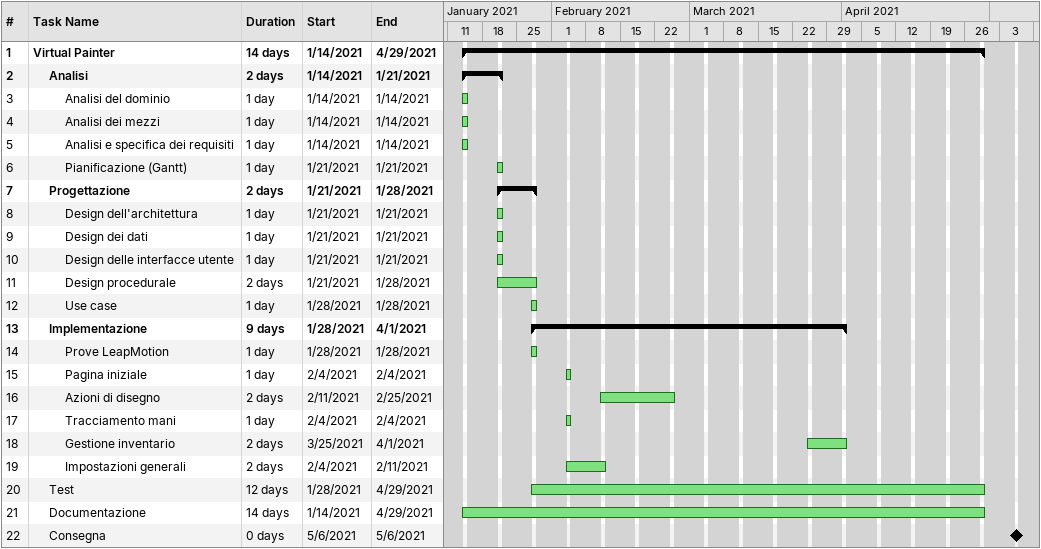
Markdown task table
| ID | Level | Task | Duration | Start | Finish |
|---|---|---|---|---|---|
| 1 | 1 | **Virtual Painter** | 14d | 2021-01-14 | 2021-04-29 |
| 2 | 2 | **Analisi** | 2d | 2021-01-14 | 2021-01-21 |
| 3 | 3 | Analisi del dominio | 1d | 2021-01-14 | 2021-01-14 |
| 4 | 3 | Analisi dei mezzi | 1d | 2021-01-14 | 2021-01-14 |
| 5 | 3 | Analisi e specifica dei requisiti | 1d | 2021-01-14 | 2021-01-14 |
| 6 | 3 | Pianificazione (Gantt) | 1d | 2021-01-21 | 2021-01-21 |
| 7 | 2 | **Progettazione** | 2d | 2021-01-21 | 2021-01-28 |
| 8 | 3 | Design dell'architettura | 1d | 2021-01-21 | 2021-01-21 |
| 9 | 3 | Design dei dati | 1d | 2021-01-21 | 2021-01-21 |
| 10 | 3 | Design delle interfacce utente | 1d | 2021-01-21 | 2021-01-21 |
| 11 | 3 | Design procedurale | 2d | 2021-01-21 | 2021-01-28 |
| 12 | 3 | Use case | 1d | 2021-01-28 | 2021-01-28 |
| 13 | 2 | **Implementazione** | 9d | 2021-01-28 | 2021-04-01 |
| 14 | 3 | Prove LeapMotion | 1d | 2021-01-28 | 2021-01-28 |
| 15 | 3 | Pagina iniziale | 1d | 2021-02-04 | 2021-02-04 |
| 16 | 3 | Azioni di disegno | 2d | 2021-02-11 | 2021-02-25 |
| 17 | 3 | Tracciamento mani | 1d | 2021-02-04 | 2021-02-04 |
| 18 | 3 | Gestione inventario | 2d | 2021-03-25 | 2021-04-01 |
| 19 | 3 | Impostazioni generali | 2d | 2021-02-04 | 2021-02-11 |
| 20 | 2 | Test | 12d | 2021-01-28 | 2021-04-29 |
| 21 | 2 | Documentazione | 14d | 2021-01-14 | 2021-04-29 |
| 22 | 2 | Consegna | 0d | 2021-05-06 | 2021-05-06 |
